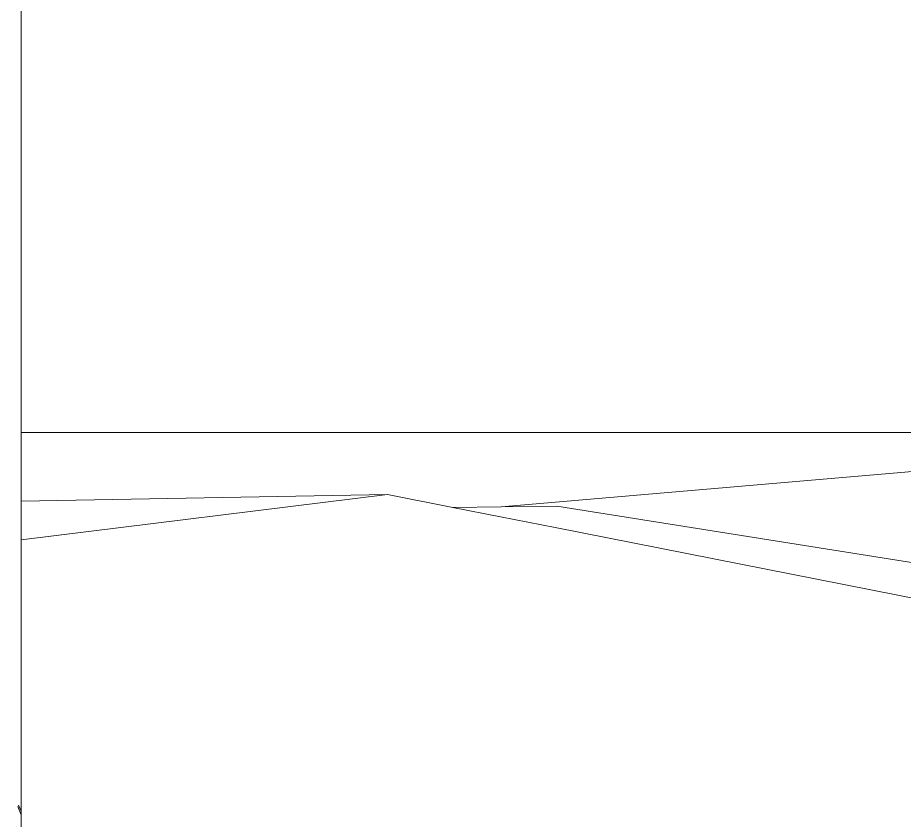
# Model space of a CAD drawing. Header units: metres. Extents: x 78 to 178, y -74 to 157.
# Drawn here: x 147.694 to 151.467, y -55.385 to -51.969 of the extents above; entities that cross this region are included whole.
import ezdxf

# ---------------------------------------------------------------- set-up
doc = ezdxf.new("R2010")
doc.units = ezdxf.units.M
doc.layers.add('01_Fina', color=252, linetype='Continuous', lineweight=15)

msp = doc.modelspace()

# ---------------------------------------------------------------- linework, layer by layer
at = {"layer": '01_Fina'}
for p, q in [((147.70784, -53.73469), (147.70784, -51.63651)), ((147.70784, -53.73469), (153.43259, -53.73469)), ((147.70784, -54.0268), (147.70784, -53.73469)), ((149.7509, -54.05047), (153.43259, -53.73469)), ((149.26734, -53.9981), (147.70784, -54.0268)), ((149.26734, -53.9981), (147.70784, -54.19053)), ((147.70784, -54.19053), (147.70784, -54.0268)), ((149.54487, -54.05283), (149.26734, -53.9981)), ((149.7509, -54.05047), (149.54487, -54.05283)), ((149.74877, -54.09305), (149.54487, -54.05283)), ((149.98817, -54.04775), (149.7509, -54.05047)), ((151.58315, -54.3013), (149.98817, -54.04775)), ((149.98138, -54.13892), (149.74877, -54.09305)), ((151.54716, -54.44772), (149.98138, -54.13892)), ((147.70784, -55.25079), (147.70784, -54.19053)), ((147.70784, -55.25079), (147.70784, -55.34579)), ((147.69373, -55.32651), (147.70784, -55.36121)), ((147.70784, -55.34579), (147.69767, -55.32079)), ((147.70784, -55.34579), (147.70784, -55.36121)), ((147.70784, -55.73469), (147.70784, -55.36121))]:
    msp.add_line(p, q, dxfattribs=at)

doc.saveas('drawing.dxf')
